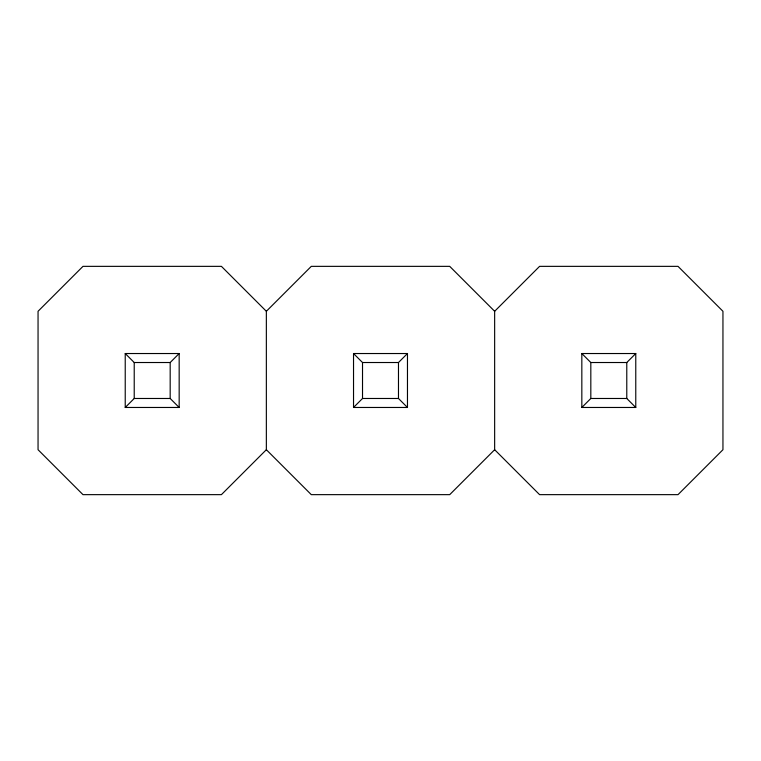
<?xml version="1.0" encoding="UTF-8"?>
<svg xmlns="http://www.w3.org/2000/svg" width="761" height="761" viewBox="0 0 761 761"><rect width="100%" height="100%" fill="white"/><g stroke="black" fill="none" stroke-linecap="round" stroke-linejoin="round"><path stroke-width="1.14" d="M125.232 407.468L134.221 398.479L134.221 362.521L125.232 353.532L179.168 353.532L179.168 407.468L125.232 407.468L125.232 353.532M134.221 362.521L170.179 362.521L179.168 353.532M266.35 311.287L311.287 266.35L449.713 266.35L494.65 311.287L494.65 449.713L449.713 494.65L311.287 494.65L266.35 449.713L266.35 311.287L221.413 266.35L82.987 266.35L38.05 311.287L38.05 449.713L82.987 494.65L221.413 494.65L266.35 449.713M353.532 407.468L362.521 398.479L362.521 362.521L353.532 353.532L407.468 353.532L407.468 407.468L353.532 407.468L353.532 353.532M362.521 362.521L398.479 362.521L407.468 353.532M494.65 311.287L539.587 266.35L678.013 266.35L722.95 311.287L722.95 449.713L678.013 494.65L539.587 494.65L494.65 449.713M581.832 407.468L590.821 398.479L590.821 362.521L581.832 353.532L635.768 353.532L635.768 407.468L581.832 407.468L581.832 353.532M590.821 362.521L626.779 362.521L635.768 353.532M134.221 398.479L170.179 398.479L179.168 407.468M362.521 398.479L398.479 398.479L407.468 407.468M590.821 398.479L626.779 398.479L635.768 407.468M626.779 362.521L626.779 398.479M398.479 362.521L398.479 398.479M170.179 362.521L170.179 398.479"/></g></svg>
